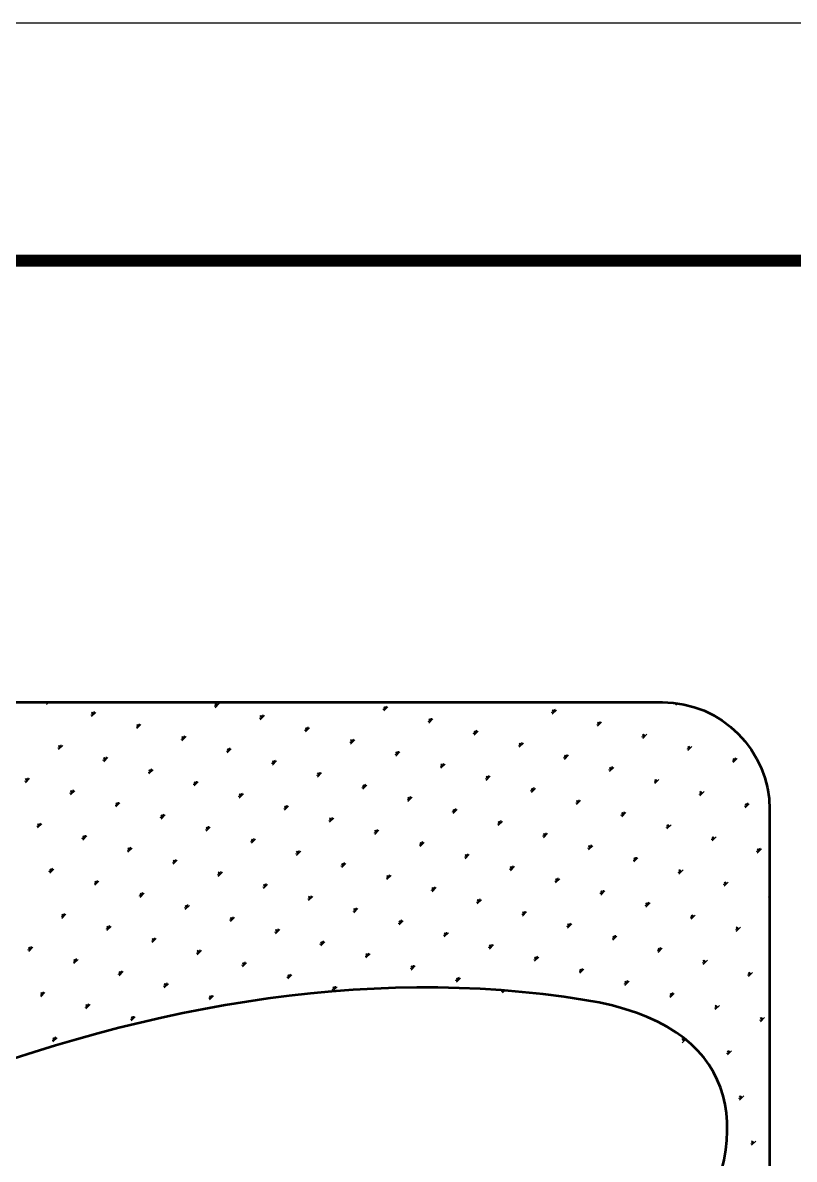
# Model space of a CAD drawing. Extents: x 962303 to 1579583, y -174742 to 224716.
# Drawn here: x 1346698 to 1349944, y 219479 to 224258 of the extents above; entities that cross this region are included whole.
import ezdxf

# ---------------------------------------------------------------- set-up
doc = ezdxf.new("R2010")
doc.units = 0
doc.header["$LTSCALE"] = 1000
doc.header["$MEASUREMENT"] = 0
doc.layers.add('BORDER', color=7, linetype='Continuous')
doc.layers.add('PUB_TITLE', color=4, linetype='Continuous')

msp = doc.modelspace()

# ---------------------------------------------------------------- linework, layer by layer
at = {"layer": 'BORDER', "color": 4, "lineweight": 30}
msp.add_lwpolyline([(1334333.3, 182258.1), (1334333.3, 224258.1), (1393733.3, 224258.1), (1393733.3, 182258.1)], close=True, dxfattribs=at)
at = {"layer": 'BORDER', "color": 4, "const_width": 50}
msp.add_lwpolyline([(1336833.3, 183258.1), (1336833.3, 223258.1), (1392733.3, 223258.1), (1392733.3, 183258.1)], close=True, dxfattribs=at)
at = {"layer": 'PUB_TITLE', "color": 4}
for p, q in [((1346801.8, 221396.1), (1346794.2, 221398.1)), ((1346797.5, 221391.8), (1346806.9, 221401.2)), ((1346804, 221398.3), (1346801.1, 221401.2)), ((1346806.2, 221400.5), (1346805.4, 221401.2)), ((1346996.2, 221349.5), (1346987.5, 221358.2)), ((1346987.5, 221340.8), (1347004.9, 221358.2)), ((1346998.4, 221351.7), (1346991.5, 221358.7)), ((1347000.6, 221353.9), (1346998.6, 221361.5)), ((1347511.2, 221382.5), (1347503.6, 221384.5)), ((1347513.4, 221384.6), (1347506.5, 221391.6)), ((1347515.6, 221386.8), (1347506.9, 221395.5)), ((1347506.9, 221378.1), (1347524.3, 221395.5)), ((1347517.8, 221389), (1347510.8, 221395.9)), ((1347519.9, 221391.2), (1347517.9, 221398.8)), ((1348220.7, 221368.8), (1348213.1, 221370.9)), ((1348222.9, 221371), (1348215.9, 221377.9)), ((1348225, 221373.2), (1348216.3, 221381.9)), ((1348216.3, 221364.5), (1348233.7, 221381.9)), ((1348227.2, 221375.3), (1348220.3, 221382.3)), ((1348229.4, 221377.5), (1348227.4, 221385.1)), ((1348930.1, 221355.2), (1348922.5, 221357.2)), ((1348932.3, 221357.3), (1348925.4, 221364.3)), ((1348934.5, 221359.5), (1348925.8, 221368.2)), ((1348925.8, 221350.8), (1348943.2, 221368.2)), ((1348936.7, 221361.7), (1348929.7, 221368.6)), ((1348938.8, 221363.9), (1348936.8, 221371.5)), ((1349445.1, 221388.1), (1349453.5, 221396.5)), ((1349451.7, 221394.6), (1349449.2, 221397.1)), ((1346991.9, 221345.2), (1346984.3, 221347.2)), ((1346994.1, 221347.3), (1346987.1, 221354.3)), ((1347186.3, 221298.6), (1347177.6, 221307.3)), ((1347177.6, 221289.9), (1347195, 221307.3)), ((1347188.5, 221300.8), (1347181.6, 221307.7)), ((1347190.7, 221302.9), (1347188.7, 221310.5)), ((1347701.3, 221331.5), (1347693.7, 221333.6)), ((1347703.5, 221333.7), (1347696.6, 221340.7)), ((1347705.7, 221335.9), (1347697, 221344.6)), ((1347697, 221327.2), (1347714.4, 221344.6)), ((1347707.9, 221338), (1347700.9, 221345)), ((1347710, 221340.2), (1347708, 221347.8)), ((1348410.8, 221317.9), (1348403.2, 221319.9)), ((1348413, 221320.1), (1348406, 221327)), ((1348415.1, 221322.2), (1348406.4, 221330.9)), ((1348406.4, 221313.5), (1348423.8, 221330.9)), ((1348417.3, 221324.4), (1348410.4, 221331.4)), ((1348419.5, 221326.6), (1348417.4, 221334.2)), ((1349122.4, 221306.4), (1349115.5, 221313.4)), ((1349124.6, 221308.6), (1349115.9, 221317.3)), ((1349115.9, 221299.9), (1349133.3, 221317.3)), ((1349126.8, 221310.8), (1349119.8, 221317.7)), ((1349128.9, 221312.9), (1349126.9, 221320.5)), ((1347182, 221294.2), (1347174.4, 221296.3)), ((1347184.2, 221296.4), (1347177.2, 221303.4)), ((1347380.8, 221252), (1347378.7, 221259.6)), ((1347891.4, 221280.6), (1347883.8, 221282.6)), ((1347893.6, 221282.8), (1347886.7, 221289.7)), ((1347895.8, 221284.9), (1347887.1, 221293.6)), ((1347887.1, 221276.2), (1347904.5, 221293.6)), ((1347898, 221287.1), (1347891, 221294.1)), ((1347900.1, 221289.3), (1347898.1, 221296.9)), ((1348600.9, 221266.9), (1348593.3, 221269)), ((1348603.1, 221269.1), (1348596.1, 221276.1)), ((1348605.2, 221271.3), (1348596.5, 221280)), ((1348596.5, 221262.6), (1348613.9, 221280)), ((1348607.4, 221273.5), (1348600.4, 221280.4)), ((1348609.6, 221275.6), (1348607.5, 221283.2)), ((1349120.2, 221304.2), (1349112.6, 221306.3)), ((1349312.5, 221255.5), (1349305.5, 221262.4)), ((1349314.7, 221257.6), (1349306, 221266.3)), ((1349306, 221248.9), (1349323.4, 221266.3)), ((1349316.9, 221259.8), (1349309.9, 221266.8)), ((1346854.9, 221208.2), (1346848, 221215.1)), ((1346857.1, 221210.4), (1346848.4, 221219.1)), ((1346848.4, 221201.7), (1346865.8, 221219.1)), ((1346859.3, 221212.5), (1346852.3, 221219.5)), ((1346861.4, 221214.7), (1346859.4, 221222.3)), ((1347372.1, 221243.3), (1347364.5, 221245.3)), ((1347374.3, 221245.5), (1347367.3, 221252.4)), ((1347376.4, 221247.7), (1347367.7, 221256.3)), ((1347367.7, 221239), (1347385.1, 221256.3)), ((1347378.6, 221249.8), (1347371.7, 221256.8)), ((1348081.5, 221229.7), (1348073.9, 221231.7)), ((1348083.7, 221231.8), (1348076.8, 221238.8)), ((1348085.9, 221234), (1348077.2, 221242.7)), ((1348077.2, 221225.3), (1348094.6, 221242.7)), ((1348088.1, 221236.2), (1348081.1, 221243.1)), ((1348090.2, 221238.4), (1348088.2, 221246)), ((1348791, 221216), (1348783.4, 221218)), ((1348793.2, 221218.2), (1348786.2, 221225.1)), ((1348795.3, 221220.4), (1348786.6, 221229.1)), ((1348786.6, 221211.7), (1348804, 221229.1)), ((1348797.5, 221222.5), (1348790.5, 221229.5)), ((1348799.7, 221224.7), (1348797.6, 221232.3)), ((1349310.3, 221253.3), (1349302.7, 221255.3)), ((1349504.8, 221206.7), (1349496.1, 221215.4)), ((1349496.1, 221198), (1349513.5, 221215.4)), ((1349506.9, 221208.9), (1349500, 221215.8)), ((1346852.7, 221206), (1346845.1, 221208.1)), ((1347045, 221157.3), (1347038.1, 221164.2)), ((1347047.2, 221159.4), (1347038.5, 221168.1)), ((1347038.5, 221150.7), (1347055.9, 221168.1)), ((1347049.4, 221161.6), (1347042.4, 221168.6)), ((1347051.5, 221163.8), (1347049.5, 221171.4)), ((1347562.2, 221192.4), (1347554.6, 221194.4)), ((1347564.4, 221194.5), (1347557.4, 221201.5)), ((1347566.5, 221196.7), (1347557.8, 221205.4)), ((1347557.8, 221188), (1347575.2, 221205.4)), ((1347568.7, 221198.9), (1347561.7, 221205.8)), ((1347570.9, 221201.1), (1347568.8, 221208.7)), ((1348271.6, 221178.7), (1348264, 221180.8)), ((1348273.8, 221180.9), (1348266.8, 221187.9)), ((1348276, 221183.1), (1348267.3, 221191.8)), ((1348267.3, 221174.4), (1348284.7, 221191.8)), ((1348278.2, 221185.2), (1348271.2, 221192.2)), ((1348280.3, 221187.4), (1348278.3, 221195)), ((1348981.1, 221165.1), (1348973.5, 221167.1)), ((1348983.2, 221167.2), (1348976.3, 221174.2)), ((1348985.4, 221169.4), (1348976.7, 221178.1)), ((1348976.7, 221160.7), (1348994.1, 221178.1)), ((1348987.6, 221171.6), (1348980.6, 221178.6)), ((1348989.8, 221173.8), (1348987.7, 221181.4)), ((1349500.4, 221202.4), (1349492.8, 221204.4)), ((1349502.6, 221204.5), (1349495.6, 221211.5)), ((1349694.9, 221155.8), (1349686.2, 221164.5)), ((1349686.2, 221147.1), (1349703.6, 221164.5)), ((1349697, 221157.9), (1349690.1, 221164.9)), ((1349699.2, 221160.1), (1349697.2, 221167.7)), ((1347042.8, 221155.1), (1347035.2, 221157.1)), ((1347237.3, 221108.5), (1347228.6, 221117.2)), ((1347228.6, 221099.8), (1347246, 221117.2)), ((1347239.5, 221110.7), (1347232.5, 221117.6)), ((1347241.6, 221112.8), (1347239.6, 221120.4)), ((1347752.3, 221141.4), (1347744.7, 221143.5)), ((1347754.5, 221143.6), (1347747.5, 221150.6)), ((1347756.6, 221145.8), (1347747.9, 221154.5)), ((1347747.9, 221137.1), (1347765.3, 221154.5)), ((1347758.8, 221148), (1347751.8, 221154.9)), ((1347761, 221150.1), (1347758.9, 221157.7)), ((1348461.7, 221127.8), (1348454.1, 221129.8)), ((1348463.9, 221130), (1348456.9, 221136.9)), ((1348466.1, 221132.1), (1348457.4, 221140.8)), ((1348457.4, 221123.4), (1348474.8, 221140.8)), ((1348468.2, 221134.3), (1348461.3, 221141.3)), ((1348470.4, 221136.5), (1348468.4, 221144.1)), ((1349171.2, 221114.1), (1349163.6, 221116.2)), ((1349173.3, 221116.3), (1349166.4, 221123.3)), ((1349175.5, 221118.5), (1349166.8, 221127.2)), ((1349166.8, 221109.8), (1349184.2, 221127.2)), ((1349177.7, 221120.7), (1349170.7, 221127.6)), ((1349179.9, 221122.8), (1349177.8, 221130.4)), ((1349690.5, 221151.4), (1349682.9, 221153.5)), ((1349692.7, 221153.6), (1349685.7, 221160.6)), ((1346713.6, 221066.9), (1346706, 221068.9)), ((1346715.8, 221069), (1346708.8, 221076)), ((1346717.9, 221071.2), (1346709.2, 221079.9)), ((1346709.2, 221062.5), (1346726.6, 221079.9)), ((1346720.1, 221073.4), (1346713.1, 221080.3)), ((1346722.3, 221075.6), (1346720.2, 221083.2)), ((1347232.9, 221104.1), (1347225.3, 221106.2)), ((1347235.1, 221106.3), (1347228.1, 221113.3)), ((1347431.7, 221061.9), (1347429.7, 221069.5)), ((1347942.4, 221090.5), (1347934.8, 221092.5)), ((1347944.5, 221092.7), (1347937.6, 221099.6)), ((1347946.7, 221094.8), (1347938, 221103.5)), ((1347938, 221086.1), (1347955.4, 221103.5)), ((1347948.9, 221097), (1347941.9, 221104)), ((1347951.1, 221099.2), (1347949, 221106.8)), ((1348651.8, 221076.8), (1348644.2, 221078.9)), ((1348654, 221079), (1348647, 221086)), ((1348656.2, 221081.2), (1348647.5, 221089.9)), ((1348647.5, 221072.5), (1348664.9, 221089.9)), ((1348658.3, 221083.4), (1348651.4, 221090.3)), ((1348660.5, 221085.5), (1348658.5, 221093.1)), ((1349363.4, 221065.4), (1349356.5, 221072.3)), ((1349365.6, 221067.5), (1349356.9, 221076.2)), ((1349356.9, 221058.8), (1349374.3, 221076.2)), ((1349367.8, 221069.7), (1349360.8, 221076.7)), ((1346905.8, 221018.1), (1346898.9, 221025.1)), ((1346908, 221020.3), (1346899.3, 221029)), ((1346899.3, 221011.6), (1346916.7, 221029)), ((1346910.2, 221022.4), (1346903.2, 221029.4)), ((1346912.4, 221024.6), (1346910.3, 221032.2)), ((1347423, 221053.2), (1347415.4, 221055.2)), ((1347425.2, 221055.4), (1347418.2, 221062.3)), ((1347427.4, 221057.6), (1347418.7, 221066.3)), ((1347418.7, 221048.9), (1347436.1, 221066.3)), ((1347429.5, 221059.7), (1347422.6, 221066.7)), ((1348132.5, 221039.6), (1348124.9, 221041.6)), ((1348134.6, 221041.7), (1348127.7, 221048.7)), ((1348136.8, 221043.9), (1348128.1, 221052.6)), ((1348128.1, 221035.2), (1348145.5, 221052.6)), ((1348139, 221046.1), (1348132, 221053)), ((1348141.2, 221048.3), (1348139.1, 221055.9)), ((1348841.9, 221025.9), (1348834.3, 221027.9)), ((1348844.1, 221028.1), (1348837.1, 221035)), ((1348846.3, 221030.3), (1348837.6, 221039)), ((1348837.6, 221021.6), (1348855, 221039)), ((1348848.4, 221032.4), (1348841.5, 221039.4)), ((1348850.6, 221034.6), (1348848.6, 221042.2)), ((1349361.3, 221063.2), (1349353.7, 221065.2)), ((1349553.5, 221014.4), (1349546.6, 221021.4)), ((1349555.7, 221016.6), (1349547, 221025.3)), ((1349547, 221007.9), (1349564.4, 221025.3)), ((1349557.9, 221018.8), (1349550.9, 221025.7)), ((1346903.7, 221015.9), (1346896.1, 221018)), ((1347095.9, 220967.2), (1347089, 220974.1)), ((1347098.1, 220969.3), (1347089.4, 220978)), ((1347089.4, 220960.6), (1347106.8, 220978)), ((1347100.3, 220971.5), (1347093.3, 220978.5)), ((1347102.5, 220973.7), (1347100.4, 220981.3)), ((1347613.1, 221002.3), (1347605.5, 221004.3)), ((1347615.3, 221004.4), (1347608.3, 221011.4)), ((1347617.5, 221006.6), (1347608.8, 221015.3)), ((1347608.8, 220997.9), (1347626.2, 221015.3)), ((1347619.6, 221008.8), (1347612.7, 221015.8)), ((1347621.8, 221011), (1347619.8, 221018.6)), ((1348322.6, 220988.6), (1348315, 220990.7)), ((1348324.7, 220990.8), (1348317.8, 220997.8)), ((1348326.9, 220993), (1348318.2, 221001.7)), ((1348318.2, 220984.3), (1348335.6, 221001.7)), ((1348329.1, 220995.1), (1348322.1, 221002.1)), ((1348331.3, 220997.3), (1348329.2, 221004.9)), ((1349032, 220975), (1349024.4, 220977)), ((1349034.2, 220977.1), (1349027.2, 220984.1)), ((1349036.4, 220979.3), (1349027.7, 220988)), ((1349027.7, 220970.6), (1349045.1, 220988)), ((1349038.5, 220981.5), (1349031.6, 220988.5)), ((1349040.7, 220983.7), (1349038.7, 220991.3)), ((1349551.4, 221012.3), (1349543.8, 221014.3)), ((1349745.8, 220965.7), (1349737.1, 220974.4)), ((1349737.1, 220957), (1349754.5, 220974.4)), ((1349748, 220967.8), (1349741, 220974.8)), ((1349750.2, 220970), (1349748.1, 220977.6)), ((1347093.8, 220965), (1347086.2, 220967)), ((1347288.2, 220918.4), (1347279.5, 220927.1)), ((1347279.5, 220909.7), (1347296.9, 220927.1)), ((1347290.4, 220920.6), (1347283.4, 220927.5)), ((1347292.6, 220922.7), (1347290.5, 220930.3)), ((1347803.2, 220951.3), (1347795.6, 220953.4)), ((1347805.4, 220953.5), (1347798.4, 220960.5)), ((1347807.6, 220955.7), (1347798.9, 220964.4)), ((1347798.9, 220947), (1347816.3, 220964.4)), ((1347809.7, 220957.9), (1347802.8, 220964.8)), ((1347811.9, 220960), (1347809.9, 220967.6)), ((1348512.7, 220937.7), (1348505.1, 220939.7)), ((1348514.8, 220939.9), (1348507.9, 220946.8)), ((1348517, 220942), (1348508.3, 220950.7)), ((1348508.3, 220933.3), (1348525.7, 220950.7)), ((1348519.2, 220944.2), (1348512.2, 220951.2)), ((1348521.4, 220946.4), (1348519.3, 220954)), ((1349222.1, 220924), (1349214.5, 220926.1)), ((1349224.3, 220926.2), (1349217.3, 220933.2)), ((1349226.5, 220928.4), (1349217.8, 220937.1)), ((1349217.8, 220919.7), (1349235.2, 220937.1)), ((1349228.6, 220930.6), (1349221.7, 220937.5)), ((1349230.8, 220932.7), (1349228.8, 220940.3)), ((1349741.5, 220961.3), (1349733.9, 220963.4)), ((1349743.6, 220963.5), (1349736.7, 220970.5)), ((1346764.5, 220876.8), (1346756.9, 220878.8)), ((1346766.7, 220878.9), (1346759.7, 220885.9)), ((1346768.9, 220881.1), (1346760.2, 220889.8)), ((1346760.2, 220872.4), (1346777.6, 220889.8)), ((1346771, 220883.3), (1346764.1, 220890.2)), ((1346773.2, 220885.5), (1346771.2, 220893.1)), ((1347283.9, 220914), (1347276.3, 220916.1)), ((1347286, 220916.2), (1347279.1, 220923.2)), ((1347482.7, 220871.8), (1347480.6, 220879.4)), ((1347993.3, 220900.4), (1347985.7, 220902.4)), ((1347995.5, 220902.6), (1347988.5, 220909.5)), ((1347997.7, 220904.7), (1347989, 220913.4)), ((1347989, 220896.1), (1348006.4, 220913.4)), ((1347999.8, 220906.9), (1347992.9, 220913.9)), ((1348002, 220909.1), (1348000, 220916.7)), ((1348702.8, 220886.8), (1348695.2, 220888.8)), ((1348704.9, 220888.9), (1348698, 220895.9)), ((1348707.1, 220891.1), (1348698.4, 220899.8)), ((1348698.4, 220882.4), (1348715.8, 220899.8)), ((1348709.3, 220893.3), (1348702.3, 220900.2)), ((1348711.5, 220895.4), (1348709.4, 220903.1)), ((1349414.4, 220875.3), (1349407.4, 220882.2)), ((1349416.5, 220877.5), (1349407.9, 220886.1)), ((1349407.9, 220868.8), (1349425.2, 220886.1)), ((1349418.7, 220879.6), (1349411.8, 220886.6)), ((1346956.8, 220828), (1346949.8, 220835)), ((1346959, 220830.2), (1346950.3, 220838.9)), ((1346950.3, 220821.5), (1346967.7, 220838.9)), ((1346961.1, 220832.3), (1346954.2, 220839.3)), ((1346963.3, 220834.5), (1346961.3, 220842.1)), ((1347474, 220863.1), (1347466.4, 220865.1)), ((1347476.1, 220865.3), (1347469.2, 220872.2)), ((1347478.3, 220867.5), (1347469.6, 220876.2)), ((1347469.6, 220858.8), (1347487, 220876.2)), ((1347480.5, 220869.6), (1347473.5, 220876.6)), ((1348183.4, 220849.5), (1348175.8, 220851.5)), ((1348185.6, 220851.6), (1348178.6, 220858.6)), ((1348187.8, 220853.8), (1348179.1, 220862.5)), ((1348179.1, 220845.1), (1348196.5, 220862.5)), ((1348189.9, 220856), (1348183, 220862.9)), ((1348192.1, 220858.2), (1348190.1, 220865.8)), ((1348892.9, 220835.8), (1348885.2, 220837.9)), ((1348895, 220838), (1348888.1, 220844.9)), ((1348897.2, 220840.2), (1348888.5, 220848.9)), ((1348888.5, 220831.5), (1348905.9, 220848.9)), ((1348899.4, 220842.3), (1348892.4, 220849.3)), ((1348901.5, 220844.5), (1348899.5, 220852.1)), ((1349412.2, 220873.1), (1349404.6, 220875.1)), ((1349604.5, 220824.3), (1349597.5, 220831.3)), ((1349606.6, 220826.5), (1349597.9, 220835.2)), ((1349597.9, 220817.8), (1349615.3, 220835.2)), ((1349608.8, 220828.7), (1349601.9, 220835.6)), ((1346954.6, 220825.8), (1346947, 220827.9)), ((1347146.9, 220777.1), (1347139.9, 220784)), ((1347149.1, 220779.2), (1347140.4, 220787.9)), ((1347140.4, 220770.5), (1347157.8, 220787.9)), ((1347151.2, 220781.4), (1347144.3, 220788.4)), ((1347153.4, 220783.6), (1347151.4, 220791.2)), ((1347664.1, 220812.2), (1347656.5, 220814.2)), ((1347666.2, 220814.4), (1347659.3, 220821.3)), ((1347668.4, 220816.5), (1347659.7, 220825.2)), ((1347659.7, 220807.8), (1347677.1, 220825.2)), ((1347670.6, 220818.7), (1347663.6, 220825.7)), ((1347672.8, 220820.9), (1347670.7, 220828.5)), ((1348373.5, 220798.5), (1348365.9, 220800.6)), ((1348375.7, 220800.7), (1348368.7, 220807.7)), ((1348377.8, 220802.9), (1348369.2, 220811.6)), ((1348369.2, 220794.2), (1348386.5, 220811.6)), ((1348380, 220805.1), (1348373.1, 220812)), ((1348382.2, 220807.2), (1348380.2, 220814.8)), ((1349082.9, 220784.9), (1349075.3, 220786.9)), ((1349085.1, 220787.1), (1349078.2, 220794)), ((1349087.3, 220789.2), (1349078.6, 220797.9)), ((1349078.6, 220780.5), (1349096, 220797.9)), ((1349089.5, 220791.4), (1349082.5, 220798.4)), ((1349091.6, 220793.6), (1349089.6, 220801.2)), ((1349602.3, 220822.2), (1349594.7, 220824.2)), ((1349796.7, 220775.6), (1349788, 220784.3)), ((1349788, 220766.9), (1349805.4, 220784.3)), ((1349798.9, 220777.8), (1349792, 220784.7)), ((1349801.1, 220779.9), (1349799.1, 220787.5)), ((1347144.7, 220774.9), (1347137.1, 220776.9)), ((1347339.1, 220728.3), (1347330.5, 220737)), ((1347330.5, 220719.6), (1347347.8, 220737)), ((1347341.3, 220730.5), (1347334.4, 220737.4)), ((1347343.5, 220732.6), (1347341.5, 220740.3)), ((1347854.2, 220761.2), (1347846.5, 220763.3)), ((1347856.3, 220763.4), (1347849.4, 220770.4)), ((1347858.5, 220765.6), (1347849.8, 220774.3)), ((1347849.8, 220756.9), (1347867.2, 220774.3)), ((1347860.7, 220767.8), (1347853.7, 220774.7)), ((1347862.8, 220769.9), (1347860.8, 220777.5)), ((1348563.6, 220747.6), (1348556, 220749.6)), ((1348565.8, 220749.8), (1348558.8, 220756.7)), ((1348567.9, 220751.9), (1348559.2, 220760.6)), ((1348559.2, 220743.2), (1348576.6, 220760.6)), ((1348570.1, 220754.1), (1348563.2, 220761.1)), ((1348572.3, 220756.3), (1348570.3, 220763.9)), ((1349273, 220733.9), (1349265.4, 220736)), ((1349275.2, 220736.1), (1349268.3, 220743.1)), ((1349277.4, 220738.3), (1349268.7, 220747)), ((1349268.7, 220729.6), (1349286.1, 220747)), ((1349279.6, 220740.5), (1349272.6, 220747.4)), ((1349281.7, 220742.6), (1349279.7, 220750.2)), ((1349792.4, 220771.2), (1349784.8, 220773.3)), ((1349794.6, 220773.4), (1349787.6, 220780.4)), ((1346815.5, 220686.7), (1346807.8, 220688.7)), ((1346817.6, 220688.8), (1346810.7, 220695.8)), ((1346819.8, 220691), (1346811.1, 220699.7)), ((1346811.1, 220682.3), (1346828.5, 220699.7)), ((1346822, 220693.2), (1346815, 220700.1)), ((1346824.1, 220695.4), (1346822.1, 220703)), ((1347334.8, 220724), (1347327.2, 220726)), ((1347337, 220726.1), (1347330, 220733.1)), ((1347529.2, 220677.4), (1347520.5, 220686.1)), ((1347520.5, 220668.7), (1347537.9, 220686.1)), ((1347531.4, 220679.5), (1347524.5, 220686.5)), ((1347533.6, 220681.7), (1347531.6, 220689.3)), ((1348044.2, 220710.3), (1348036.6, 220712.3)), ((1348046.4, 220712.5), (1348039.5, 220719.4)), ((1348048.6, 220714.7), (1348039.9, 220723.4)), ((1348039.9, 220706), (1348057.3, 220723.4)), ((1348050.8, 220716.8), (1348043.8, 220723.8)), ((1348052.9, 220719), (1348050.9, 220726.6)), ((1348753.7, 220696.7), (1348746.1, 220698.7)), ((1348755.9, 220698.8), (1348748.9, 220705.8)), ((1348758, 220701), (1348749.3, 220709.7)), ((1348749.3, 220692.3), (1348766.7, 220709.7)), ((1348760.2, 220703.2), (1348753.3, 220710.1)), ((1348762.4, 220705.4), (1348760.4, 220713)), ((1349465.3, 220685.2), (1349458.4, 220692.1)), ((1349467.5, 220687.4), (1349458.8, 220696.1)), ((1349458.8, 220678.7), (1349476.2, 220696.1)), ((1349469.7, 220689.5), (1349462.7, 220696.5)), ((1347007.7, 220637.9), (1347000.8, 220644.9)), ((1347009.9, 220640.1), (1347001.2, 220648.8)), ((1347001.2, 220631.4), (1347018.6, 220648.8)), ((1347012.1, 220642.3), (1347005.1, 220649.2)), ((1347014.2, 220644.4), (1347012.2, 220652)), ((1347524.9, 220673), (1347517.3, 220675.1)), ((1347527.1, 220675.2), (1347520.1, 220682.1)), ((1347723.7, 220630.8), (1347721.7, 220638.4)), ((1348234.3, 220659.4), (1348226.7, 220661.4)), ((1348236.5, 220661.5), (1348229.6, 220668.5)), ((1348238.7, 220663.7), (1348230, 220672.4)), ((1348230, 220655), (1348247.4, 220672.4)), ((1348240.9, 220665.9), (1348233.9, 220672.8)), ((1348243, 220668.1), (1348241, 220675.7)), ((1348943.8, 220645.7), (1348936.2, 220647.8)), ((1348946, 220647.9), (1348939, 220654.9)), ((1348948.1, 220650.1), (1348939.4, 220658.8)), ((1348939.4, 220641.4), (1348956.8, 220658.8)), ((1348950.3, 220652.2), (1348943.4, 220659.2)), ((1348952.5, 220654.4), (1348950.4, 220662)), ((1349463.1, 220683), (1349455.5, 220685)), ((1349655.4, 220634.2), (1349648.4, 220641.2)), ((1349657.6, 220636.4), (1349648.9, 220645.1)), ((1349648.9, 220627.7), (1349666.3, 220645.1)), ((1349659.8, 220638.6), (1349652.8, 220645.6)), ((1347005.5, 220635.7), (1346997.9, 220637.8)), ((1347197.8, 220587), (1347190.9, 220593.9)), ((1347200, 220589.1), (1347191.3, 220597.8)), ((1347191.3, 220580.4), (1347208.7, 220597.8)), ((1347202.2, 220591.3), (1347195.2, 220598.3)), ((1347204.3, 220593.5), (1347202.3, 220601.1)), ((1347715, 220622.1), (1347707.4, 220624.1)), ((1347717.2, 220624.3), (1347710.2, 220631.2)), ((1347719.3, 220626.4), (1347710.6, 220635.1)), ((1347710.6, 220617.7), (1347728, 220635.1)), ((1347721.5, 220628.6), (1347714.6, 220635.6)), ((1348424.4, 220608.4), (1348416.8, 220610.5)), ((1348426.6, 220610.6), (1348419.7, 220617.6)), ((1348428.8, 220612.8), (1348420.1, 220621.5)), ((1348420.1, 220604.1), (1348437.5, 220621.5)), ((1348431, 220615), (1348424, 220621.9)), ((1348433.1, 220617.1), (1348431.1, 220624.7)), ((1349133.9, 220594.8), (1349126.3, 220596.8)), ((1349136.1, 220597), (1349129.1, 220603.9)), ((1349138.2, 220599.1), (1349129.5, 220607.8)), ((1349129.5, 220590.4), (1349146.9, 220607.8)), ((1349140.4, 220601.3), (1349133.4, 220608.3)), ((1349142.6, 220603.5), (1349140.5, 220611.1)), ((1349653.2, 220632.1), (1349645.6, 220634.1)), ((1349840.2, 220593), (1349839, 220594.2)), ((1347195.6, 220584.8), (1347188, 220586.8)), ((1347387.9, 220536), (1347381, 220543)), ((1347390.1, 220538.2), (1347381.4, 220546.9)), ((1347381.4, 220529.5), (1347398.8, 220546.9)), ((1347392.3, 220540.4), (1347385.3, 220547.3)), ((1347394.4, 220542.6), (1347392.4, 220550.2)), ((1347905.1, 220571.1), (1347897.5, 220573.2)), ((1347907.3, 220573.3), (1347900.3, 220580.3)), ((1347909.4, 220575.5), (1347900.7, 220584.2)), ((1347900.7, 220566.8), (1347918.1, 220584.2)), ((1347911.6, 220577.7), (1347904.7, 220584.6)), ((1347913.8, 220579.8), (1347911.7, 220587.4)), ((1348614.5, 220557.5), (1348606.9, 220559.5)), ((1348616.7, 220559.7), (1348609.7, 220566.6)), ((1348618.9, 220561.8), (1348610.2, 220570.5)), ((1348610.2, 220553.1), (1348627.6, 220570.5)), ((1348621.1, 220564), (1348614.1, 220571)), ((1348623.2, 220566.2), (1348621.2, 220573.8)), ((1349324, 220543.8), (1349316.4, 220545.9)), ((1349326.2, 220546), (1349319.2, 220553)), ((1349328.3, 220548.2), (1349319.6, 220556.9)), ((1349319.6, 220539.5), (1349337, 220556.9)), ((1349330.5, 220550.4), (1349323.5, 220557.3)), ((1349332.7, 220552.5), (1349330.6, 220560.1)), ((1349840.2, 220582), (1349835.7, 220583.2)), ((1349840.2, 220588.7), (1349838.5, 220590.3)), ((1349839, 220576.8), (1349840.2, 220578)), ((1346866.4, 220496.6), (1346858.8, 220498.6)), ((1346868.6, 220498.7), (1346861.6, 220505.7)), ((1346870.7, 220500.9), (1346862, 220509.6)), ((1346862, 220492.2), (1346879.4, 220509.6)), ((1346872.9, 220503.1), (1346866, 220510.1)), ((1346875.1, 220505.3), (1346873, 220512.9)), ((1347385.7, 220533.9), (1347378.1, 220535.9)), ((1347580.2, 220487.3), (1347571.5, 220496)), ((1347571.5, 220478.6), (1347588.9, 220496)), ((1347582.4, 220489.4), (1347575.4, 220496.4)), ((1347584.5, 220491.6), (1347582.5, 220499.2)), ((1348095.2, 220520.2), (1348087.6, 220522.2)), ((1348097.4, 220522.4), (1348090.4, 220529.3)), ((1348099.5, 220524.6), (1348090.8, 220533.3)), ((1348090.8, 220515.9), (1348108.2, 220533.3)), ((1348101.7, 220526.7), (1348094.7, 220533.7)), ((1348103.9, 220528.9), (1348101.8, 220536.5)), ((1348804.6, 220506.6), (1348797, 220508.6)), ((1348806.8, 220508.7), (1348799.8, 220515.7)), ((1348809, 220510.9), (1348800.3, 220519.6)), ((1348800.3, 220502.2), (1348817.7, 220519.6)), ((1348811.2, 220513.1), (1348804.2, 220520)), ((1348813.3, 220515.3), (1348811.3, 220522.9)), ((1349514.1, 220492.9), (1349506.5, 220494.9)), ((1349516.2, 220495.1), (1349509.3, 220502)), ((1349518.4, 220497.3), (1349509.7, 220506)), ((1349509.7, 220488.6), (1349527.1, 220506)), ((1349520.6, 220499.4), (1349513.6, 220506.4)), ((1347056.5, 220445.6), (1347048.9, 220447.7)), ((1347058.7, 220447.8), (1347051.7, 220454.8)), ((1347060.8, 220450), (1347052.1, 220458.7)), ((1347052.1, 220441.3), (1347069.5, 220458.7)), ((1347063, 220452.2), (1347056, 220459.1)), ((1347065.2, 220454.3), (1347063.1, 220461.9)), ((1347575.8, 220482.9), (1347568.2, 220485)), ((1347578, 220485.1), (1347571, 220492.1)), ((1347774.6, 220440.7), (1347772.6, 220448.3)), ((1348285.3, 220469.3), (1348277.7, 220471.3)), ((1348287.5, 220471.4), (1348280.5, 220478.4)), ((1348289.6, 220473.6), (1348280.9, 220482.3)), ((1348280.9, 220464.9), (1348298.3, 220482.3)), ((1348291.8, 220475.8), (1348284.8, 220482.8)), ((1348294, 220478), (1348291.9, 220485.6)), ((1348994.7, 220455.6), (1348987.1, 220457.7)), ((1348996.9, 220457.8), (1348989.9, 220464.8)), ((1348999.1, 220460), (1348990.4, 220468.7)), ((1348990.4, 220451.3), (1349007.8, 220468.7)), ((1349001.2, 220462.1), (1348994.3, 220469.1)), ((1349003.4, 220464.3), (1349001.4, 220471.9)), ((1349706.3, 220444.2), (1349699.4, 220451.1)), ((1349708.5, 220446.3), (1349699.8, 220455)), ((1349699.8, 220437.6), (1349717.2, 220455)), ((1349710.7, 220448.5), (1349703.7, 220455.5)), ((1347248.8, 220396.9), (1347241.8, 220403.8)), ((1347250.9, 220399), (1347242.2, 220407.7)), ((1347242.2, 220390.3), (1347259.6, 220407.7)), ((1347253.1, 220401.2), (1347246.1, 220408.2)), ((1347255.3, 220403.4), (1347253.2, 220411)), ((1347765.9, 220432), (1347758.3, 220434)), ((1347768.1, 220434.2), (1347761.1, 220441.1)), ((1347770.3, 220436.3), (1347761.6, 220445)), ((1347761.6, 220427.6), (1347779, 220445)), ((1347772.5, 220438.5), (1347765.5, 220445.5)), ((1348475.4, 220418.3), (1348467.8, 220420.4)), ((1348477.5, 220420.5), (1348470.6, 220427.5)), ((1348479.7, 220422.7), (1348471, 220431.4)), ((1348471, 220414), (1348488.4, 220431.4)), ((1348481.9, 220424.9), (1348474.9, 220431.8)), ((1348484.1, 220427), (1348482, 220434.6)), ((1349184.8, 220404.7), (1349177.2, 220406.7)), ((1349187, 220406.9), (1349180, 220413.8)), ((1349189.2, 220409), (1349180.5, 220417.7)), ((1349180.5, 220400.3), (1349197.9, 220417.7)), ((1349191.3, 220411.2), (1349184.4, 220418.2)), ((1349193.5, 220413.4), (1349191.5, 220421)), ((1349704.2, 220442), (1349696.6, 220444)), ((1346727.2, 220357.4), (1346719.6, 220359.4)), ((1346729.4, 220359.6), (1346722.4, 220366.5)), ((1346731.6, 220361.8), (1346722.9, 220370.5)), ((1346722.9, 220353.1), (1346740.3, 220370.5)), ((1346733.8, 220363.9), (1346726.8, 220370.9)), ((1346735.9, 220366.1), (1346733.9, 220373.7)), ((1347246.6, 220394.7), (1347239, 220396.7)), ((1347438.8, 220345.9), (1347431.9, 220352.9)), ((1347441, 220348.1), (1347432.3, 220356.8)), ((1347432.3, 220339.4), (1347449.7, 220356.8)), ((1347443.2, 220350.3), (1347436.2, 220357.2)), ((1347445.4, 220352.5), (1347443.3, 220360.1)), ((1347956, 220381), (1347948.4, 220383.1)), ((1347958.2, 220383.2), (1347951.2, 220390.2)), ((1347960.4, 220385.4), (1347951.7, 220394.1)), ((1347951.7, 220376.7), (1347969.1, 220394.1)), ((1347962.5, 220387.6), (1347955.6, 220394.5)), ((1347964.7, 220389.7), (1347962.7, 220397.4)), ((1348665.5, 220367.4), (1348657.9, 220369.4)), ((1348667.6, 220369.6), (1348660.7, 220376.5)), ((1348669.8, 220371.7), (1348661.1, 220380.4)), ((1348661.1, 220363.1), (1348678.5, 220380.4)), ((1348672, 220373.9), (1348665, 220380.9)), ((1348674.2, 220376.1), (1348672.1, 220383.7)), ((1349374.9, 220353.8), (1349367.3, 220355.8)), ((1349377.1, 220355.9), (1349370.1, 220362.9)), ((1349379.3, 220358.1), (1349370.6, 220366.8)), ((1349370.6, 220349.4), (1349388, 220366.8)), ((1349381.4, 220360.3), (1349374.5, 220367.2)), ((1349383.6, 220362.5), (1349381.6, 220370.1)), ((1346917.3, 220306.5), (1346909.7, 220308.5)), ((1346919.5, 220308.6), (1346912.5, 220315.6)), ((1346921.7, 220310.8), (1346913, 220319.5)), ((1346913, 220302.1), (1346930.4, 220319.5)), ((1346923.8, 220313), (1346916.9, 220320)), ((1346926, 220315.2), (1346924, 220322.8)), ((1347436.7, 220343.8), (1347429.1, 220345.8)), ((1347631.1, 220297.2), (1347622.4, 220305.9)), ((1347622.4, 220288.5), (1347639.8, 220305.9)), ((1347633.3, 220299.3), (1347626.3, 220306.3)), ((1347635.5, 220301.5), (1347633.4, 220309.1)), ((1348146.1, 220330.1), (1348138.5, 220332.2)), ((1348148.3, 220332.3), (1348141.3, 220339.2)), ((1348150.5, 220334.5), (1348141.8, 220343.2)), ((1348141.8, 220325.8), (1348159.2, 220343.2)), ((1348152.6, 220336.6), (1348145.7, 220343.6)), ((1348154.8, 220338.8), (1348152.8, 220346.4)), ((1348855.6, 220316.5), (1348848, 220318.5)), ((1348857.7, 220318.6), (1348850.8, 220325.6)), ((1348859.9, 220320.8), (1348851.2, 220329.5)), ((1348851.2, 220312.1), (1348868.6, 220329.5)), ((1348862.1, 220323), (1348855.1, 220329.9)), ((1348864.3, 220325.2), (1348862.2, 220332.8)), ((1349565, 220302.8), (1349557.4, 220304.9)), ((1349567.2, 220305), (1349560.2, 220311.9)), ((1349569.4, 220307.2), (1349560.7, 220315.9)), ((1349560.7, 220298.5), (1349578.1, 220315.9)), ((1349571.5, 220309.3), (1349564.6, 220316.3)), ((1347107.4, 220255.5), (1347099.8, 220257.6)), ((1347109.6, 220257.7), (1347102.6, 220264.7)), ((1347111.8, 220259.9), (1347103.1, 220268.6)), ((1347103.1, 220251.2), (1347120.5, 220268.6)), ((1347113.9, 220262.1), (1347107, 220269)), ((1347116.1, 220264.2), (1347114.1, 220271.8)), ((1347626.8, 220292.8), (1347619.2, 220294.9)), ((1347628.9, 220295), (1347622, 220302)), ((1347825.6, 220250.6), (1347823.5, 220258.2)), ((1348336.2, 220279.2), (1348328.6, 220281.2)), ((1348338.4, 220281.4), (1348331.4, 220288.3)), ((1348340.6, 220283.5), (1348331.9, 220292.2)), ((1348331.9, 220274.8), (1348349.3, 220292.2)), ((1348342.7, 220285.7), (1348335.8, 220292.7)), ((1348344.9, 220287.9), (1348342.9, 220295.5)), ((1349045.7, 220265.5), (1349038.1, 220267.6)), ((1349047.8, 220267.7), (1349040.9, 220274.7)), ((1349050, 220269.9), (1349041.3, 220278.6)), ((1349041.3, 220261.2), (1349058.7, 220278.6)), ((1349052.2, 220272.1), (1349045.2, 220279)), ((1349054.4, 220274.2), (1349052.3, 220281.8)), ((1349757.3, 220254.1), (1349750.3, 220261)), ((1349759.5, 220256.2), (1349750.8, 220264.9)), ((1349750.8, 220247.5), (1349768.1, 220264.9)), ((1349761.6, 220258.4), (1349754.7, 220265.4)), ((1347299.7, 220206.8), (1347292.7, 220213.7)), ((1347301.9, 220209), (1347293.2, 220217.6)), ((1347293.2, 220200.3), (1347310.6, 220217.6)), ((1347304, 220211.1), (1347297.1, 220218.1)), ((1347306.2, 220213.3), (1347304.2, 220220.9)), ((1347816.9, 220241.9), (1347809.3, 220243.9)), ((1347819, 220244.1), (1347812.1, 220251)), ((1347821.2, 220246.2), (1347812.5, 220254.9)), ((1347812.5, 220237.5), (1347829.9, 220254.9)), ((1347823.4, 220248.4), (1347816.4, 220255.4)), ((1348526.3, 220228.2), (1348518.7, 220230.3)), ((1348528.5, 220230.4), (1348521.5, 220237.4)), ((1348530.7, 220232.6), (1348522, 220241.3)), ((1348522, 220223.9), (1348539.4, 220241.3)), ((1348532.8, 220234.8), (1348525.9, 220241.7)), ((1348535, 220236.9), (1348533, 220244.5)), ((1349235.8, 220214.6), (1349228.1, 220216.6)), ((1349237.9, 220216.8), (1349231, 220223.7)), ((1349240.1, 220218.9), (1349231.4, 220227.6)), ((1349231.4, 220210.2), (1349248.8, 220227.6)), ((1349242.3, 220221.1), (1349235.3, 220228.1)), ((1349244.5, 220223.3), (1349242.4, 220230.9)), ((1349755.1, 220251.9), (1349747.5, 220253.9)), ((1346778.2, 220167.3), (1346770.6, 220169.4)), ((1346780.3, 220169.5), (1346773.4, 220176.4)), ((1346782.5, 220171.7), (1346773.8, 220180.4)), ((1346773.8, 220163), (1346791.2, 220180.4)), ((1346784.7, 220173.8), (1346777.7, 220180.8)), ((1346786.9, 220176), (1346784.8, 220183.6)), ((1347297.5, 220204.6), (1347289.9, 220206.6)), ((1347489.8, 220155.8), (1347482.8, 220162.8)), ((1347492, 220158), (1347483.3, 220166.7)), ((1347483.3, 220149.3), (1347500.7, 220166.7)), ((1347494.1, 220160.2), (1347487.2, 220167.1)), ((1347496.3, 220162.4), (1347494.3, 220170)), ((1348007, 220191), (1347999.4, 220193)), ((1348009.1, 220193.1), (1348002.2, 220200.1)), ((1348011.3, 220195.3), (1348002.6, 220204)), ((1348002.6, 220186.6), (1348020, 220204)), ((1348013.5, 220197.5), (1348006.5, 220204.4)), ((1348015.7, 220199.7), (1348013.6, 220207.3)), ((1348718.6, 220179.5), (1348711.6, 220186.4)), ((1348720.8, 220181.7), (1348712.1, 220190.4)), ((1348722.9, 220183.8), (1348716, 220190.8)), ((1348724.4, 220188.7), (1348723.1, 220193.6)), ((1348727.5, 220188.4), (1348729.4, 220190.4)), ((1349425.8, 220163.7), (1349418.2, 220165.7)), ((1349428, 220165.8), (1349421.1, 220172.8)), ((1349430.2, 220168), (1349421.5, 220176.7)), ((1349421.5, 220159.3), (1349438.9, 220176.7)), ((1349432.4, 220170.2), (1349425.4, 220177.1)), ((1349434.5, 220172.4), (1349432.5, 220180)), ((1346968.3, 220116.4), (1346960.7, 220118.4)), ((1346970.4, 220118.6), (1346963.5, 220125.5)), ((1346972.6, 220120.7), (1346963.9, 220129.4)), ((1346963.9, 220112), (1346981.3, 220129.4)), ((1346974.8, 220122.9), (1346967.8, 220129.9)), ((1346977, 220125.1), (1346974.9, 220132.7)), ((1347487.6, 220153.7), (1347480, 220155.7)), ((1349615.9, 220112.7), (1349608.3, 220114.8)), ((1349618.1, 220114.9), (1349611.2, 220121.9)), ((1349620.3, 220117.1), (1349611.6, 220125.8)), ((1349611.6, 220108.4), (1349629, 220125.8)), ((1349622.5, 220119.2), (1349615.5, 220126.2)), ((1347158.4, 220065.4), (1347150.8, 220067.5)), ((1347160.5, 220067.6), (1347153.6, 220074.6)), ((1347162.7, 220069.8), (1347154, 220078.5)), ((1347154, 220061.1), (1347171.4, 220078.5)), ((1347164.9, 220072), (1347157.9, 220078.9)), ((1347167.1, 220074.1), (1347165, 220081.7)), ((1349808.2, 220064), (1349801.3, 220070.9)), ((1349810.4, 220066.1), (1349801.7, 220074.8)), ((1349801.7, 220057.4), (1349819.1, 220074.8)), ((1349812.6, 220068.3), (1349805.6, 220075.3)), ((1349806, 220061.8), (1349798.4, 220063.8)), ((1346829.1, 219977.2), (1346821.5, 219979.3)), ((1346831.3, 219979.4), (1346824.3, 219986.4)), ((1346833.4, 219981.6), (1346824.8, 219990.3)), ((1346824.8, 219972.9), (1346842.1, 219990.3)), ((1346835.6, 219983.7), (1346828.7, 219990.7)), ((1346837.8, 219985.9), (1346835.8, 219993.5)), ((1349479, 219975.7), (1349472, 219982.7)), ((1349481.1, 219977.9), (1349472.4, 219986.6)), ((1349472.4, 219969.2), (1349489.8, 219986.6)), ((1349483.3, 219980.1), (1349476.4, 219987)), ((1349485.5, 219982.3), (1349483.4, 219989.9)), ((1349666.9, 219922.6), (1349659.3, 219924.7)), ((1349669.1, 219924.8), (1349662.1, 219931.8)), ((1349671.2, 219927), (1349662.5, 219935.7)), ((1349662.5, 219918.3), (1349679.9, 219935.7)), ((1349673.4, 219929.1), (1349666.4, 219936.1)), ((1349717.8, 219732.5), (1349710.2, 219734.6)), ((1349720, 219734.7), (1349713, 219741.7)), ((1349722.2, 219736.9), (1349713.5, 219745.6)), ((1349713.5, 219728.2), (1349730.9, 219745.6)), ((1349724.3, 219739.1), (1349717.4, 219746)), ((1349768.8, 219542.4), (1349761.1, 219544.5)), ((1349770.9, 219544.6), (1349764, 219551.6)), ((1349773.1, 219546.8), (1349764.4, 219555.5)), ((1349764.4, 219538.1), (1349781.8, 219555.5)), ((1349775.3, 219549), (1349768.3, 219555.9))]:
    msp.add_line(p, q, dxfattribs=at)
at = {"layer": 'PUB_TITLE', "color": 4, "lineweight": 53}
for points, knots in [([(1344047.5, 218486.4), (1344047.5, 219715), (1344047.5, 220949.8), (1344047.5, 220949.8), (1344047.5, 221198), (1344250.6, 221401.2), (1344498.8, 221401.2), (1344498.8, 221401.2), (1349388.8, 221401.2), (1349388.8, 221401.2), (1349637, 221401.2), (1349840.2, 221198), (1349840.2, 220949.8), (1349840.2, 220949.8), (1349840.2, 219952.9), (1349840.2, 218859.4)], [6.497483, 6.497483, 6.497483, 6.497483, 7, 7, 7, 8, 8, 8, 9, 9, 9, 10, 10, 10, 10.451509, 10.451509, 10.451509, 10.451509]), ([(1349063.1, 220148.7), (1350367.3, 219939.3), (1349328.6, 218415.4), (1347971.7, 217834.2), (1348929.1, 218505.1), (1349558.1, 219767.5), (1347903.3, 219355.5), (1347903.3, 219355.5), (1347654.4, 217687.3), (1347654.4, 217687.3), (1346983.7, 217374.1), (1346502.2, 217295.8), (1346191, 217335), (1346191, 217335), (1346419.2, 219110.9), (1346419.2, 219110.9), (1345288.4, 219105.6), (1343821, 218231.8), (1343631.7, 218157.2), (1345152.9, 219420.1), (1347193.3, 220449), (1349063.1, 220148.7)], [0, 0, 0, 0, 1, 1, 1, 2, 2, 2, 3, 3, 3, 4, 4, 4, 5, 5, 5, 6, 6, 6, 7, 7, 7, 7])]:
    msp.add_open_spline(points, degree=3, knots=knots, dxfattribs=at)

doc.saveas('drawing.dxf')
